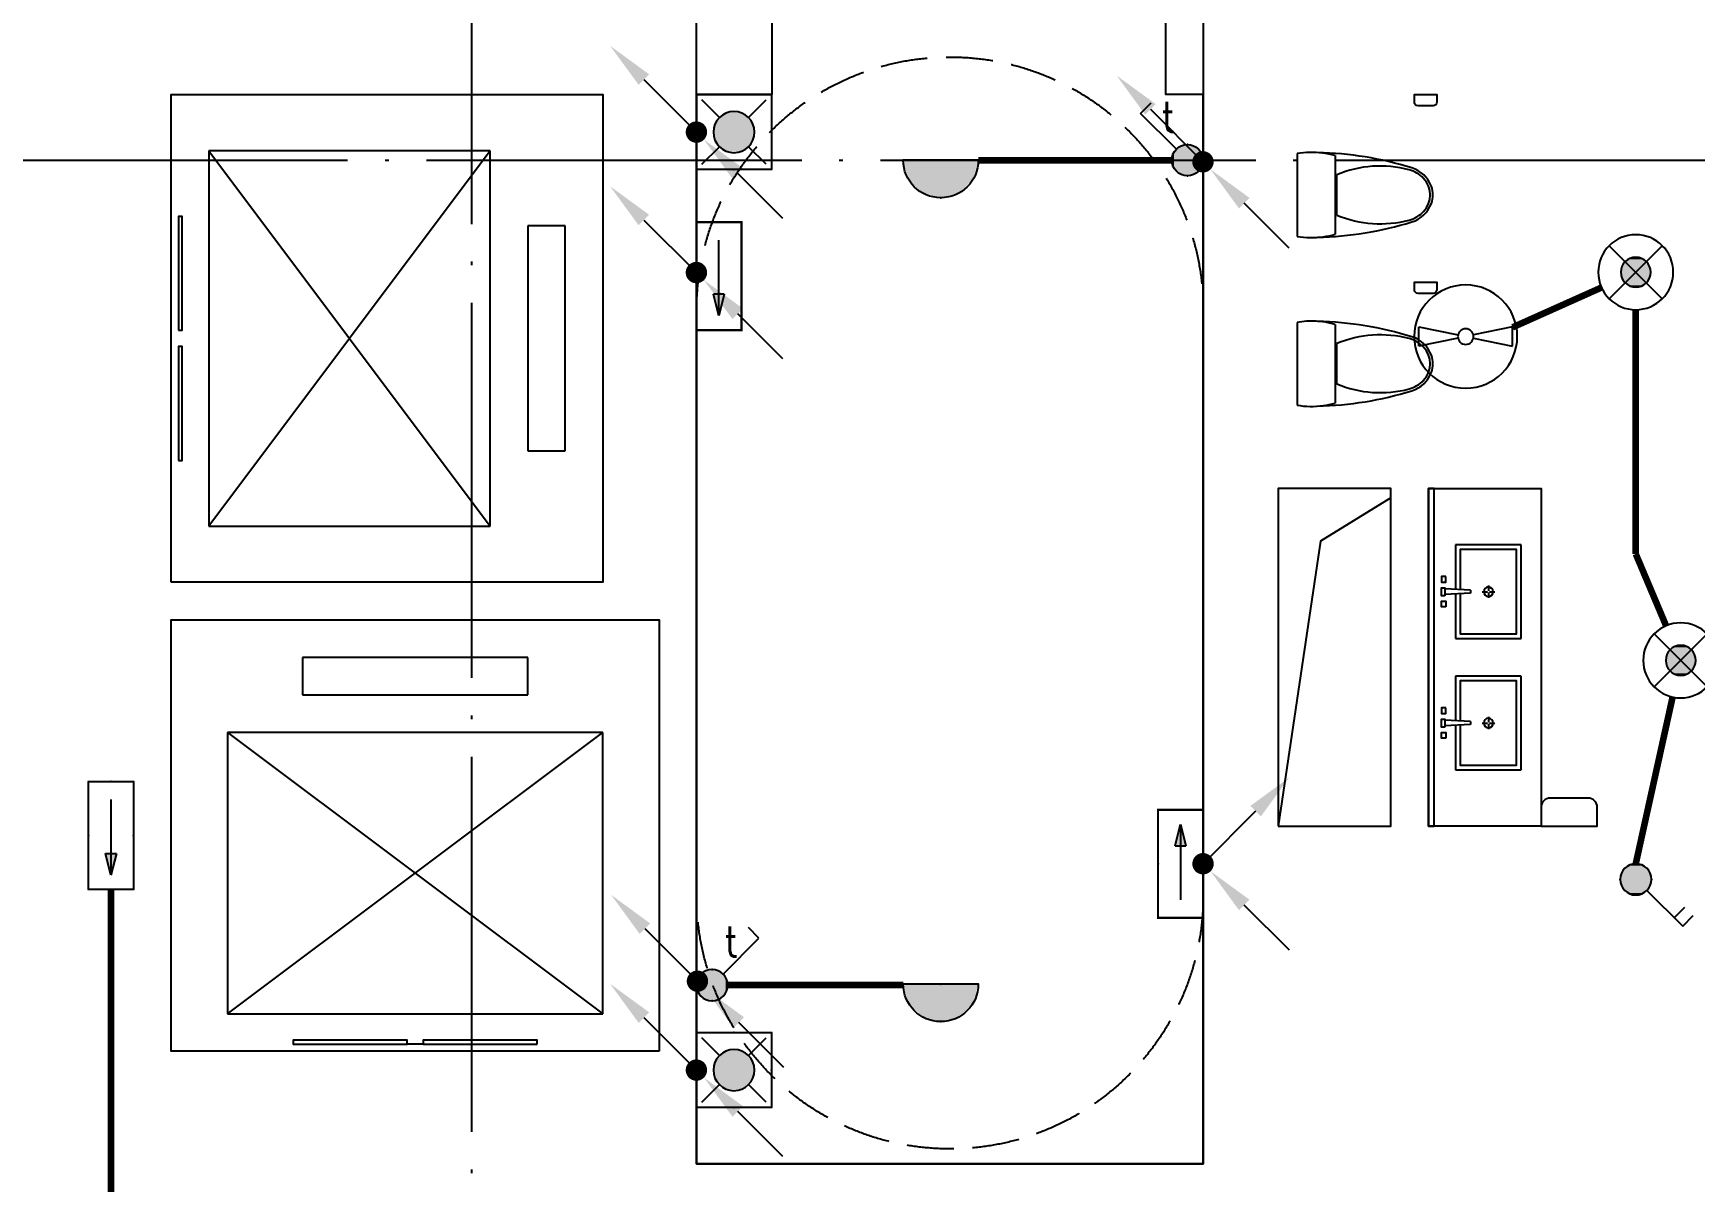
# Model space of a CAD drawing. Extents: x -2209072 to 495824, y -92434 to 572724.
# Drawn here: x 119904 to 128759, y 231577 to 237700 of the extents above; entities that cross this region are included whole.
import ezdxf
from ezdxf.enums import TextEntityAlignment as Align
from ezdxf.xclip import XClip

# ---------------------------------------------------------------- set-up
doc = ezdxf.new("R2010")
doc.units = 0
doc.header["$LTSCALE"] = 1000
doc.header["$MEASUREMENT"] = 0
for name, pattern in [('DASH', [0.35, 0.25, -0.1]), ('X-104 6#7#平面$0$DOTE', [2.4200000000000004, 2, -0.2, 0.02, -0.2]), ('梯段6、7$0$DASH', [0.35, 0.25, -0.1])]:
    doc.linetypes.add(name, pattern=pattern)
doc.layers.get('0').update_dxf_attribs({"linetype": 'CONTINUOUS'})
doc.layers.get('Defpoints').update_dxf_attribs({"linetype": 'CONTINUOUS'})
for name, color, linetype in [('EQUIP-动力', 3, 'CONTINUOUS'), ('EQUIP-照明', 3, 'CONTINUOUS'), ('LWIRE', 4, 'CONTINUOUS'), ('TEL_TEXT', 3, 'CONTINUOUS'), ('WIRE-应急', 2, 'DASH'), ('WIRE-照明', 1, 'CONTINUOUS'), ('X-104 6#7#平面$0$A-E_电梯', 171, 'CONTINUOUS'), ('X-104 6#7#平面$0$A-I_卫-洁具', 241, 'CONTINUOUS'), ('X-104 6#7#平面$0$A-TECH_结构', 21, 'CONTINUOUS'), ('X-104 6#7#平面$0$A_AXIS-轴线', 36, 'X-104 6#7#平面$0$DOTE'), ('梯段6、7$0$A-E_楼梯', 171, 'CONTINUOUS')]:
    doc.layers.add(name, color=color, linetype=linetype)
doc.styles.add('_TEL_DIM', font='SIMPLEX', dxfattribs={"width": 0.8, "height": 3.5, "bigfont": 'HZTXT'})
doc.styles.get("Standard").update_dxf_attribs({"font": 'gbenor.shx', "bigfont": 'gbcbig.shx'})

# ---------------------------------------------------------------- blocks, each defined once
blk = doc.blocks.new('$equip$00001168')
blk.add_line((-0.5, 0), (0.5, 0))
blk.add_arc((0, 0), 0.5, 180, 0)
for p in [(-0.5, 0), (0, 0), (0.5, 0), (0, -0.5)]:
    blk.add_point(p)
for points in [[(0.4330127018911298, -0.25), (-0.4330127018911298, -0.25), (0.5, 0), (-0.5, 0)], [(0.25, -0.4330127018911298), (-0.25, -0.4330127018911298), (0.4330127018911298, -0.25), (-0.4330127018911298, -0.25)], [(0, -0.5), (0, -0.5), (0.25, -0.4330127018911298), (-0.25, -0.4330127018911298)]]:
    blk.add_solid(points)
at = {"flags": 9}
blk.add_attdef('A', (0, 0), '', height=2e-05, dxfattribs=at)
blk = doc.blocks.new('$equip$00001822')
for p, q in [((0.1473139127483591, 0.3556472460822988), (0.625, 0.8333333333339397)), ((0.625, 0.8333333333339397), (0.7664213562384248, 0.6919119770955149))]:
    blk.add_line(p, q)
blk.add_circle((0, 0.2083333333339397), 0.2083333333334168)
for p in [(0, 0.4166666666660603), (-0.2083333333357587, 0.2083333333339397), (-0.01544940226449398, 0.0005736313996749232), (0.2083333333357587, 0.2083333333339397)]:
    blk.add_point(p)
for points in [[(-0.1804219591213041, 0.312500000001819), (0.1804219591213041, 0.312500000001819), (-0.2083333333284827, 0.2083333333339397), (0.2083333333284827, 0.2083333333339397)], [(-0.1041666666715173, 0.3887552924552438), (0.1041666666715173, 0.3887552924552438), (-0.1804219591213041, 0.312500000001819), (0.1804219591213041, 0.312500000001819)], [(0, 0.4166666666660603), (0, 0.4166666666660603), (-0.1041666666715173, 0.3887552924552438), (0.1041666666715173, 0.3887552924552438)], [(-0.1804219591213041, 0.1041666666660603), (0.1804219591213041, 0.1041666666660603), (-0.2083333333284827, 0.2083333333339397), (0.2083333333284827, 0.2083333333339397)], [(-0.1041666666715173, 0.02791137421263556), (0.1041666666715173, 0.02791137421263556), (-0.1804219591213041, 0.1041666666660603), (0.1804219591213041, 0.1041666666660603)], [(0, 1.818989403545856e-12), (0, 1.818989403545856e-12), (-0.1041666666715173, 0.02791137421263556), (0.1041666666715173, 0.02791137421263556)]]:
    blk.add_solid(points)
at = {"color": 7, "style": '_TEL_DIM'}
blk.add_attdef('$TEXT$', text='', height=0.4, dxfattribs=at).set_placement((0.5805799275694881, 0.4645799965601327), align=Align.MIDDLE_CENTER)
at = {"color": 7, "style": '_TEL_DIM', "flags": 1}
blk.add_attdef('A', text='', height=2e-05, dxfattribs=at).set_placement((0, 0), align=Align.MIDDLE_CENTER)
blk = doc.blocks.new('$TelecSys$00000081')
for p, q in [((0.1041666666678793, 0.1041666666660603), (0.1041666666678793, 0.1041666666660603)), ((-0.1041666666678793, -0.1041666666660603), (-0.1041666666678793, -0.1041666666660603)), ((-1.150000000001455, -1.149999999999636), (-0.5499999999992724, -0.5499999999992724))]:
    blk.add_line(p, q)
at = {"const_width": 0.1425}
blk.add_lwpolyline([(0.07125000000087311, 0, 1), (-0.07125000000087311, 0, 1)], format="xyb", close=True, dxfattribs=at)
blk.add_solid([(-0.6199999999989814, -0.4799999999995634), (-0.4799999999995634, -0.6200000000008004), (-0.09999999999854481, -0.1000000000003638)])
at = {"width": 0.8, "flags": 9}
blk.add_attdef('A', (0, 0), '', height=2e-05, rotation=180, dxfattribs=at)
blk = doc.blocks.new('$TelecSys$00000079')
for p, q in [((0.7000000000007276, 0.7000000000007276), (0, 0)), ((0.1041666666678793, 0.1041666666660603), (0.1041666666678793, 0.1041666666660603)), ((-0.1041666666678793, -0.1041666666660603), (-0.1041666666678793, -0.1041666666660603))]:
    blk.add_line(p, q)
at = {"const_width": 0.1425}
blk.add_lwpolyline([(-0.07125000000087311, 0, 1), (0.07125000000087311, 0, 1)], format="xyb", close=True, dxfattribs=at)
blk.add_solid([(0.6300000000010186, 0.7700000000004366), (0.7700000000004366, 0.6299999999991996), (1.150000000001455, 1.149999999999636)])
at = {"width": 0.8, "flags": 9}
blk.add_attdef('A', (0, 0), '', height=2e-05, dxfattribs=at)
blk = doc.blocks.new('$equip$00002604')
blk.add_hatch(color=256).paths.add_polyline_path([(0.2745181131831487, 0.5000125000005937, 1), (-0.2744993631858961, 0.5000125000005937, 1)])
for p, q in [((-0.4285620535811177, 0.9285839285730617), (-0.1940976152691292, 0.6941194902610732)), ((0.1941163652627438, 0.6941194902683492), (0.4285808035638183, 0.9285839285730617)), ((-0.4285620535811177, 0.07144107142812572), (-0.1940976152691292, 0.3059055097401142)), ((0.1941163652627438, 0.3059055097328383), (0.4285808035638183, 0.07144107142812572))]:
    blk.add_line(p, q)
at = {"const_width": 0.02}
blk.add_lwpolyline([(-0.4999906250013737, 1.000012500000594), (-0.4999906250013737, 1.250000059371814e-05), (0.5000093749986263, 1.250000059371814e-05), (0.5000093749986263, 1.000012500000594), (-0.4999906250013737, 1.000012500000594), (-0.4999906250013737, 1.250000059371814e-05)], dxfattribs=at)
blk.add_lwpolyline([(-0.4999906250013737, 1.000012500000594), (-0.4999906250013737, 1.250000059371814e-05), (0.5000093749986263, 1.250000059371814e-05), (0.5000093749986263, 1.000012500000594)], close=True)
blk.add_circle((9.374998626299202e-06, 0.5000125000005937), 0.2745087381843628)
for p in [(9.374998626299202e-06, 1.000012500000594), (-0.4999906250013737, 0.5000125000005937), (0.5000093749986263, 0.5000125000005937), (0, 0)]:
    blk.add_point(p)
at = {"color": 7, "style": '_TEL_DIM', "flags": 1}
blk.add_attdef('A', text='', height=2.5e-05, dxfattribs=at).set_placement((0, 0), align=Align.MIDDLE_CENTER)
blk = doc.blocks.new('$equip_U$00000292(HT0843)')
for p in [(9.374998626299202e-06, 1.000012500000594), (-0.4999906250013737, 0.5000125000005937), (0.5000093749986263, 0.5000125000005937)]:
    blk.add_point(p)
blk.add_blockref('$equip$00002604', (0, 0))
at = {"color": 7, "style": '_TEL_DIM', "flags": 1}
for tag in ['REMARK', 'A']:
    blk.add_attdef(tag, text='', height=2.5e-05, dxfattribs=at).set_placement((0, 0), align=Align.MIDDLE_CENTER)
blk = doc.blocks.new('$equip$00001149')
for p, q in [((-0.353553390592424, 0.353553390592424), (0.353553390592424, -0.353553390592424)), ((0.353553390592424, 0.353553390592424), (-0.353553390592424, -0.353553390592424))]:
    blk.add_line(p, q)
for radius in [0.5, 0.2]:
    blk.add_circle((0, 0), radius)
for points in [[(-0.1732050807586347, 0.09999999999854481), (0.1732050807586347, 0.09999999999854481), (-0.2000000000007276, 0), (0.2000000000007276, 0)], [(-0.1732050807586347, -0.09999999999854481), (0.1732050807586347, -0.09999999999854481), (-0.2000000000007276, 0), (0.2000000000007276, 0)], [(-0.09999999999854481, 0.1732050807586347), (0.09999999999854481, 0.1732050807586347), (-0.1732050807586347, 0.09999999999854481), (0.1732050807586347, 0.09999999999854481)], [(0, 0.2000000000007276), (0, 0.2000000000007276), (-0.09999999999854481, 0.1732050807586347), (0.09999999999854481, 0.1732050807586347)], [(-0.09999999999854481, -0.1732050807586347), (0.09999999999854481, -0.1732050807586347), (-0.1732050807586347, -0.09999999999854481), (0.1732050807586347, -0.09999999999854481)], [(0, -0.2000000000007276), (0, -0.2000000000007276), (-0.09999999999854481, -0.1732050807586347), (0.09999999999854481, -0.1732050807586347)]]:
    blk.add_solid(points)
at = {"flags": 9}
blk.add_attdef('A', (0, 0), '', height=2e-05, dxfattribs=at)
blk = doc.blocks.new('$equip$00001304')
for p, q in [((-0.625, -0.1302083333357587), (-0.625, 0.1302083333357587)), ((-0.625, 0.1302083333357587), (-0.1019771270548517, 0.02124523480597418)), ((0.625, 0.1302083333357587), (0.1019771270548517, 0.02124523480597418)), ((0.625, -0.1302083333357587), (0.625, 0.1302083333357587)), ((-0.1019771270548517, -0.02124523480597418), (-0.625, -0.1302083333357587)), ((0.1019771270548517, -0.02124523480597418), (0.625, -0.1302083333357587))]:
    blk.add_line(p, q)
for radius in [0.6875, 0.1041666666666797]:
    blk.add_circle((0, 0), radius)
at = {"flags": 9}
blk.add_attdef('A', (0, 0), '', height=2e-05, dxfattribs=at)
blk = doc.blocks.new('$equip$00001963')
for p, q in [((0.1473139127447212, 0.3556472460822988), (0.624999999996362, 0.8333333333339397)), ((0.5118629150056222, 0.7201962483431998), (0.653284271244047, 0.578774892108413)), ((0.624999999996362, 0.8333333333339397), (0.7664213562347868, 0.6919119770955149))]:
    blk.add_line(p, q)
blk.add_circle((-3.637978807091713e-12, 0.2083333333339397), 0.2083333333334168)
for p in [(0, 0.4166666666660603), (-0.2083333333393966, 0.2083333333375776), (0, 0), (0.2083333333284827, 0.2083333333375776)]:
    blk.add_point(p)
for points in [[(-0.1804219591249421, 0.312500000001819), (0.1804219591176661, 0.312500000001819), (-0.2083333333357587, 0.2083333333339397), (0.2083333333284827, 0.2083333333339397)], [(-0.1041666666715173, 0.3887552924552438), (0.1041666666642413, 0.3887552924552438), (-0.1804219591249421, 0.312500000001819), (0.1804219591176661, 0.312500000001819)], [(-3.637978807091713e-12, 0.4166666666660603), (-3.637978807091713e-12, 0.4166666666660603), (-0.1041666666715173, 0.3887552924552438), (0.1041666666642413, 0.3887552924552438)], [(-0.1804219591249421, 0.1041666666660603), (0.1804219591176661, 0.1041666666660603), (-0.2083333333357587, 0.2083333333339397), (0.2083333333284827, 0.2083333333339397)], [(-0.1041666666715173, 0.02791137421263556), (0.1041666666642413, 0.02791137421263556), (-0.1804219591249421, 0.1041666666660603), (0.1804219591176661, 0.1041666666660603)], [(-3.637978807091713e-12, 1.818989403545856e-12), (-3.637978807091713e-12, 1.818989403545856e-12), (-0.1041666666715173, 0.02791137421263556), (0.1041666666642413, 0.02791137421263556)]]:
    blk.add_solid(points)
at = {"layer": 'TEL_TEXT', "style": '_TEL_DIM', "flags": 1}
blk.add_attdef('A', text='', height=2e-05, dxfattribs=at).set_placement((0, 0), align=Align.MIDDLE_CENTER)
blk = doc.blocks.new('$equip$00002541')
blk.add_hatch(color=256).paths.add_polyline_path([(-0.2400000000016007, 0.3719999999993888), (-0.5280000000020664, 0.2999999999992724), (-0.2400000000016007, 0.227999999999156)])
for p, q in [((-0.7199999999975262, 0.5999999999949068), (-0.7199999999975262, 0)), ((0.7199999999975262, 0.5999999999949068), (-0.7199999999975262, 0.5999999999949068)), ((0.7199999999975262, 0), (0.7199999999975262, 0.5999999999949068)), ((-0.2400000000016007, 0.3719999999993888), (-0.5280000000020664, 0.2999999999992724)), ((-0.5280000000020664, 0.2999999999992724), (-0.2400000000016007, 0.227999999999156)), ((-0.2400000000016007, 0.3719999999993888), (-0.2400000000016007, 0.227999999999156)), ((-0.7199999999975262, 0), (0.7199999999975262, 0))]:
    blk.add_line(p, q)
at = {"color": 7}
blk.add_line((-0.4800000000032014, 0.2999999999992724), (0.4800000000032014, 0.2999999999992724), dxfattribs=at)
at = {"const_width": 0.03}
blk.add_lwpolyline([(-0.7199999999975262, 0.5999999999949068), (-0.7199999999975262, 0), (0.7199999999975262, 0), (0.7199999999975262, 0.5999999999949068), (-0.7199999999975262, 0.5999999999949068), (-0.7199999999975262, 0)], dxfattribs=at)
for p in [(0, 0.5999999999949068), (-0.7199999999975262, 0.2999999999956344), (0.7199999999975262, 0.2999999999956344), (0, 0)]:
    blk.add_point(p)
at = {"color": 7, "style": '_TEL_DIM', "flags": 1}
blk.add_attdef('A', text='', height=2e-05, dxfattribs=at).set_placement((0, 0), align=Align.MIDDLE_CENTER)
blk = doc.blocks.new('$equip$00002540')
blk.add_hatch(color=256).paths.add_polyline_path([(0.2400000000016007, 0.3720000000030268), (0.2400000000016007, 0.2280000000064319), (0.5280000000020664, 0.3000000000029104)])
for p, q in [((-0.7199999999975262, 0.6000000000058208), (-0.7199999999975262, 0)), ((0.7199999999975262, 0.6000000000058208), (-0.7199999999975262, 0.6000000000058208)), ((0.7199999999975262, 0), (0.7199999999975262, 0.6000000000058208)), ((0.2400000000016007, 0.3720000000030268), (0.2400000000016007, 0.2280000000064319)), ((0.5280000000020664, 0.3000000000029104), (0.2400000000016007, 0.3720000000030268)), ((0.2400000000016007, 0.2280000000064319), (0.5280000000020664, 0.3000000000029104)), ((-0.7199999999975262, 0), (0.7199999999975262, 0))]:
    blk.add_line(p, q)
at = {"color": 7}
blk.add_line((-0.4800000000032014, 0.3000000000029104), (0.4800000000032014, 0.3000000000029104), dxfattribs=at)
at = {"const_width": 0.02}
blk.add_lwpolyline([(-0.7199999999975262, 0.6000000000058208), (-0.7199999999975262, 0), (0.7199999999975262, 0), (0.7199999999975262, 0.6000000000058208), (-0.7199999999975262, 0.6000000000058208), (-0.7199999999975262, 0)], dxfattribs=at)
for p in [(0, 0.6000000000058208), (-0.7199999999975262, 0.3000000000029104), (0.7199999999975262, 0.3000000000029104), (0, 0)]:
    blk.add_point(p)
at = {"color": 7, "style": '_TEL_DIM', "flags": 1}
blk.add_attdef('A', text='', height=2e-05, dxfattribs=at).set_placement((0, 0), align=Align.MIDDLE_CENTER)
blk = doc.blocks.new('*U1303')
at = {"layer": 'X-104 6#7#平面$0$A_AXIS-轴线'}
blk.add_line((25199.99999999995, 25699.99999999949), (25200.00000000001, -6500.000000000378), dxfattribs=at)
blk.add_lwpolyline([(-6499.999999999946, 19199.99999999949), (53815.35002683864, 19199.99999999906)], dxfattribs=at)
blk = doc.blocks.new('X-104 6#7#平面$0$fdsgfh')
at = {"layer": 'X-104 6#7#平面$0$A-TECH_结构'}
blk.add_lwpolyline([(-35400.00002752803, 20781.37127857178), (-35400.00002026287, 19550.0000058185), (-35600.00023860842, 19550.0000058185), (-35600.00023860842, 13649.99935673826), (-32900.0001646832, 13649.99940193346), (-32900.00016927271, 19950.00000067084), (-32900.00016953597, 19949.99991118268), (-32900.00016953597, 20680.78127652977), (-23599.99924132579, 20306.58641033061), (-23599.9992413258, 19550.0002529778), (-23999.99926511067, 19550.0002529778), (-24000.00001166086, 13850.00039113988), (-21300.00000136349, 13850.00039113985), (-21300.00000136349, 19550.00000002646), (-21499.99986512325, 19550.00000002646), (-21499.99986515005, 20222.09082891591), (-14737.6465076186, 19950.0007582432), (699.9992417308968, 19950.00075824308), (699.9992417308968, -1349.995584246353), (-14200.00075826899, -1349.995584246266), (-14200.00075826899, -2649.999241764046), (-53799.99999999447, -2650.000758263806), (-53799.99999997873, 21521.71373454621), (-35400.00002752803, 20781.37127857178)], dxfattribs=at)
blk = doc.blocks.new('X-104 6#7#平面$0$drff')
at = {"layer": 'X-104 6#7#平面$0$A-TECH_结构'}
blk.add_lwpolyline([(-7199.999404448914, 4049.99991372216), (-6600.010113981742, 4049.99987700081), (-6600.010220340089, 5849.999853603949), (-7199.999510807262, 5849.9998903253)], close=True, dxfattribs=at)
blk.add_lwpolyline([(-6600.010222794066, 5799.994592221105), (-6975.943659593177, 5569.994628799614), (-7199.999404448914, 4049.99991372216)], dxfattribs=at)
blk = doc.blocks.new('A-电梯2623')
for p, q in [((-574.9999999895263, 1900.00000002848), (-574.9999999895263, 2100.00000002848)), ((-574.9999999895263, 2100.00000002848), (624.999999989519, 2100.000000027956)), ((624.999999989519, 2100.000000027956), (624.999999989519, 1900.000000028014)), ((624.999999989519, 1900.000000028014), (-574.9999999895263, 1900.00000002848)), ((-975.0000000027976, 200.0000000191685), (-975.000000002332, 1700.000000013753)), ((-975.000000002332, 1700.000000013753), (1025.000000002092, 1700.000000013055)), ((1025.000000002092, 1700.000000013055), (-975.0000000027976, 200.0000000191685)), ((1025.00000000151, 200.00000001847), (-975.000000002332, 1700.000000013753)), ((1025.000000002092, 1700.000000013055), (1025.00000000151, 200.00000001847)), ((1025.00000000151, 200.00000001847), (-975.0000000027976, 200.0000000191685))]:
    blk.add_line(p, q)
for points in [[(-1275, 0), (1324.999999999998, 0), (1325, 2299.999999999998), (-1275, 2299.999999999998)], [(-625.0000000000091, 38.08112883746435), (-625.0000000000091, 58.97966308710966), (-18.33333333334485, 58.97966308710966), (-18.33333333334485, 38.08112883746435)], [(68.33333333205337, 38.08112883718422), (68.33333333205337, 58.97966308682953), (674.9999999999982, 58.97966308682953), (674.9999999999982, 38.08112883718422)]]:
    blk.add_lwpolyline(points, close=True)
blk = doc.blocks.new('X-104 6#7#平面$0$hgfasg')
for p, q in [((-209.53125, 202.5), (209.53125, 202.5)), ((107.6506163835293, 211.7636099999945), (-107.650638883526, 211.7636099999945)), ((-220.78125, 0), (220.78125, 0))]:
    blk.add_line(p, q)
blk.add_lwpolyline([(-209.53125, 202.5), (-220.9312574999931, 151.5815775000083), (-226.3893074999942, 102.226364999995), (-226.3893074999942, 50.1765075000003), (-220.78125, 0)])
for centre, radius, start, end in [((12.18639293921296, 562.4982811024092), 163.5812782416205, 110.4523908064364, 162.7522599272803), ((-1.124999835155904e-05, 580.3665348804789), 128.7061108459815, 46.85426460163555, 133.1457353983645), ((0, 595.1750179040682), 128.7061108459815, 69.54760919356356, 110.4523908064364), ((-12.18639293921296, 562.4982811024092), 163.5812782416205, 17.24774007271973, 69.54760919356356), ((23.26483596065373, 555.5449209055951), 162.7261878014058, 133.1457353983645, 165.2214349415254), ((-23.26485846065043, 555.5449209055951), 162.7261878014058, 14.77856505847465, 46.85426460163555), ((1596.893304158017, 70.5022373952088), 1822.905267548176, 162.7522599272803, 178.7776319832778), ((448.2021256943117, 443.44170022248), 602.2018211347165, 165.2214349415254, 202.6262561226716), ((-448.2021481943084, 443.44170022248), 602.2018211347165, 337.3737438773284, 14.77856505847465), ((-1596.893304158017, 70.5022373952088), 1822.905267548176, 1.222368016722242, 17.24774007271973), ((-236.25, 76.1718824999989), 463.3354349999999, 7.739946000358616, 15.82198200030497), ((-236.25, 76.1718824999989), 463.3354349999999, 350.5376780003206, 7.739946000358616)]:
    blk.add_arc(centre, radius, start, end)
blk = doc.blocks.new('X-104 6#7#平面$0$jhat')
for p, q in [((-395, -250.0000000000582), (-395, 249.9999999999418)), ((-395, 249.9999999999418), (-44.99999999994179, 249.9999999999418)), ((-44.99999999994179, 249.9999999999418), (-44.99999999994179, 11.73657725605881)), ((-219.9999999999418, 32.25599999987753), (-219.9999999999418, 5.03999999986263)), ((-124.8214514199644, 8.000000000058208), (11.68149024352897, 14.3899337601033)), ((-124.8214514199644, 7.999999999941792), (-124.8214514199644, -8.000000000058208)), ((11.68149024352897, 14.3899337601033), (11.68149024352897, -14.3899337601033)), ((-225.0399999999208, -1.164153218269348e-10), (-253.7679999999236, -1.164153218269348e-10)), ((-219.9999999999418, -5.040000000095461), (-219.9999999999418, -32.76000000012573)), ((-186.7359999999171, -1.164153218269348e-10), (-214.9599999999045, -1.164153218269348e-10)), ((-124.8214514199644, -8.000000000058208), (11.68149024352897, -14.3899337601033)), ((-44.99999999994179, -12.38077738613356), (-44.99999999994179, -250.0000000000582)), ((-44.99999999994179, -250.0000000000582), (-395, -250.0000000000582))]:
    blk.add_line(p, q)
at = {"color": 8}
blk.add_lwpolyline([(-69.99999999994179, -11.06304409715813), (-69.99999999994179, -225.0000000000582), (-370, -225.0000000000582), (-370, 224.9999999999418), (-69.99999999994179, 224.9999999999418), (-69.99999999994179, 10.56628493819153)], dxfattribs=at)
at = {"ltscale": 1000, "const_width": 0.8399999999999999}
blk.add_lwpolyline([(-219.5799999999581, 0.1399999998975545, 0.9999999999999999), (-220.4199999999255, 0.1399999998975545, 0.9999999999999999)], format="xyb", close=True, dxfattribs=at)
for points in [[(7.191454842337407, 81.35012003820157), (30, 81.35012003820157), (30, 51.35012003820157), (7.191454842337407, 51.35012003820157)], [(11.68149024352897, -21.35012003820157), (30, -21.35012003820157), (30, 21.35012003820157), (11.68149024352897, 21.35012003820157)], [(7.191454842337407, -81.35012003820157), (30, -81.35012003820157), (30, -51.35012003820157), (7.191454842337407, -51.35012003820157)]]:
    blk.add_lwpolyline(points, close=True)
blk.add_circle((-219.9999999999418, -1.164153218269348e-10), 25.2)
blk = doc.blocks.new('X-104 6#7#平面$0$fgdgfhgh')
blk.add_line((24943.33340578318, 14488.08116641897), (24856.66673911779, 14488.08116641873))
at = {"layer": 'X-104 6#7#平面$0$A-I_卫-洁具'}
for points in [[(30325.0003620827, 19489.99148120044), (30245.0003620827, 19489.99148120044, -0.414213562373095), (30225.0003620827, 19509.99148120044), (30225.0003620827, 19549.99148120044), (30345.0003620827, 19549.99148120044), (30345.0003620827, 19509.99148120044, -0.414213562373095)], [(30325.00035171266, 18490.00096102903), (30245.00035171266, 18490.00096102903, -0.414213562373095), (30225.00035171266, 18510.00096102903), (30225.00035171266, 18550.00096102903), (30345.00035171266, 18550.00096102903), (30345.00035171266, 18510.00096102903, -0.414213562373095)], [(31150.00005132626, 15800.00073950615), (30950.00005132626, 15800.00073950615, 0.414213562373095), (30900.00005132626, 15750.00073950615), (30900.00005132626, 15650.00073950615), (31200.00005132626, 15650.00073950615), (31200.00005132626, 15750.00073950615, 0.414213562373095)]]:
    blk.add_lwpolyline(points, format="xyb", close=True, dxfattribs=at)
at = {"layer": 'X-104 6#7#平面$0$A-I_卫-洁具', "ltscale": 0.1}
blk.add_lwpolyline([(30299.98940967224, 15650.00363189704), (30299.98933579877, 17450.00360374385), (30899.98933579889, 17450.00360374374), (30899.98940967218, 15650.00363189704)], close=True, dxfattribs=at)
at = {"layer": 'X-104 6#7#平面$0$A-I_卫-洁具'}
blk.add_lwpolyline([(30299.99931416287, 17450.00080984796), (30300.00005599645, 15650.00048717239), (30330.00005599645, 15650.00048717239), (30330.0000559968, 17450.00087748794), (30299.99931416287, 17450.00087787909)], dxfattribs=at)
at = {"layer": 'X-104 6#7#平面$0$A-E_电梯', "extrusion": (0, 0, -1), "zscale": -1, "rotation": 90}
blk.add_blockref('A-电梯2623', (-23600.000072451, 18225.00003739772), dxfattribs=at)
at = {"layer": 'X-104 6#7#平面$0$A-E_电梯', "extrusion": (0, 0, -1), "zscale": -1}
blk.add_blockref('A-电梯2623', (-24925.00007244984, 14450.00003758154), dxfattribs=at)
at = {"layer": 'X-104 6#7#平面$0$A-I_卫-洁具', "ltscale": 0.1, "rotation": 270}
for p in [(29600.00007263839, 19015.00096102932), (29600.00007263839, 18115.00096102932)]:
    blk.add_blockref('X-104 6#7#平面$0$hgfasg', p, dxfattribs=at)
at = {"layer": 'X-104 6#7#平面$0$A-I_卫-洁具', "ltscale": 0.1, "extrusion": (0, 0, -1), "zscale": -1}
for p in [(-30399.9895107676, 16900.00361782033), (-30399.98951076742, 16200.00361782033)]:
    blk.add_blockref('X-104 6#7#平面$0$jhat', p, dxfattribs=at)
blk = doc.blocks.new('梯段6、7')
at = {"color": 8, "linetype": '梯段6、7$0$DASH'}
for centre, radius, start, end in [((49800.00311367554, 3400.000000096537), 1350.000000000002, 0, 180), ((49800.00311367547, -6699.999999936466), 1350.000000000002, 0, 180), ((49800.00311367059, -9819.999999936525), 1350.000000000002, 180, 0), ((49800.00311368037, -16500.0036340596), 1350.000000000002, 0, 180), ((49800.00311366576, -19819.99999996959), 1350, 180, 0), ((20965.47970799168, -27260.00000000224), 1649.999999999774, 0, 180), ((49800.00311367547, -27020.00000000259), 1350.000000000002, 0, 180), ((20965.47970799194, -29600.00000000259), 1649.999999999774, 180, 0), ((49800.00311363724, -29879.99050598426), 1350.000000000002, 180, 0), ((49800.00311368033, -57378.12996616081), 1350.000000000002, 0, 180), ((20965.47970799173, -58198.12996616081), 1649.999999999778, 0, 180), ((49800.00311367551, -59458.12996616078), 1350.000000000002, 180, 0), ((20965.47970799188, -60358.12996616084), 1649.999999999774, 180, 0), ((49800.00311367546, -67528.12996619378), 1350.000000000002, 0, 180), ((20965.47970799168, -68018.12996619346), 1649.999999999774, 0, 180), ((49800.00311367064, -70128.1263565169), 1350.000000000002, 180, 0), ((20965.47970799194, -70358.12996619387), 1649.999999999774, 180, 0), ((49800.00311368039, -79978.12996622684), 1350.000000000002, 180, 0)]:
    blk.add_arc(centre, radius, start, end, dxfattribs=at)
at = {"layer": 'Defpoints'}
for points in [[(44800.0010378748, 6850.000000096596), (54800.00103786729, 6850.000000096537), (54800.00103786727, -3149.999999936525), (44800.00103787478, -3149.999999936525)], [(51150.00311368064, 4950.000000096508), (48450.0031136757, 4950.000000096596), (48450.00311367573, -1149.999999903375), (51150.00311368058, -1149.999999903463)], [(44800.00103787472, -3149.999999936583), (54800.00103786722, -3149.999999936525), (54800.00103786726, -13149.99999996959), (44800.00103787472, -13149.99999996953)], [(51150.00311368032, -5149.999999936583), (48450.00311367546, -5149.999999936525), (48450.00311367548, -11249.99999993655), (51150.00311368036, -11249.99999993652)], [(44800.00103787472, -13149.99999996953), (54800.00103786726, -13149.99999996959), (54800.00103786726, -23150.00000000259), (44800.00103787474, -23150.00000000259)], [(51150.00311367546, -15149.99999996956), (48450.00311367059, -15149.99999996956), (48450.00311367061, -21249.99999996959), (51150.00311367546, -21249.99999996959)], [(15665.47763219092, -23150.00000000268), (25665.47763218347, -23150.00000000265), (25665.47763218347, -33150.00000003559), (15665.47763219092, -33150.00000003568)], [(44800.00103787474, -23150.00000000259), (54800.00103786726, -23150.00000000259), (54800.00103786725, -33150.00000003568), (44800.00103787474, -33150.00000003565)], [(19315.47970798681, -24850.00000000265), (22615.47970799168, -24850.00000000265), (22615.47970799168, -31250.00000000268), (19315.47970798681, -31250.00000000259)], [(48450.00311367059, -25150.00000000265), (51150.00311367547, -25150.00000000259), (51150.00311367547, -31250.00000000256), (48450.00311367059, -31250.00000000265)], [(15665.47763219097, -53908.12996616078), (25665.47763218347, -53908.12996616078), (25665.47763218352, -63908.12996619384), (15665.47763219094, -63908.12996619381)], [(44800.00103787474, -53908.12996616081), (54800.00103786722, -53908.12996616078), (54800.00103786725, -63908.12996619381), (44800.00103787474, -63908.12996619381)], [(19315.4797079867, -55608.12996616084), (22615.47970799159, -55608.12996616084), (22615.47970799156, -62008.12996616084), (19315.4797079867, -62008.12996616078)], [(51150.00311368032, -55908.12996616081), (48450.00311367543, -55908.12996616081), (48450.00311367546, -62008.12996616078), (51150.00311368036, -62008.12996616084)], [(15665.47763219094, -63908.12996619381), (25665.47763218349, -63908.12996619381), (25665.47763218349, -73908.12996622684), (15665.47763219097, -73908.12996622687)], [(44800.00103787474, -63908.12996619381), (54800.00103786722, -63908.12996619381), (54800.00103786726, -73908.12996622684), (44800.00103787472, -73908.12996622684)], [(19315.4797079917, -65608.12996619387), (22615.47970799656, -65608.12996619387), (22615.47970799659, -72008.12996619387), (19315.47970799173, -72008.12996619387)], [(51150.00311368032, -65908.12996619381), (48450.00311367544, -65908.12996619387), (48450.00311367547, -72008.12996619384), (51150.00311368034, -72008.12996619384)], [(15665.477632191, -73908.12996622687), (25665.47763218349, -73908.12996622684), (25665.47763218352, -83908.1299662599), (15665.477632191, -83908.1299662599)], [(44800.00103787475, -73908.12996622687), (54800.00103786726, -73908.12996622684), (54800.00103786727, -83908.1299662599), (44800.00103787474, -83908.12996625988)], [(19315.47970798673, -75608.12996622693), (22615.47970799159, -75608.1299662269), (22615.47970799156, -82008.1299662269), (19315.47970798673, -82008.12996622693)], [(51150.00311368036, -75908.12996622687), (48450.00311367544, -75908.12996622684), (48450.00311367548, -82008.12996622684), (51150.00311368042, -82008.12996622684)]]:
    blk.add_lwpolyline(points, close=True, dxfattribs=at)
for points in [[(47328.13509098372, -61608.12996616078), (52127.8370705538, -61608.12996616078)], [(47328.13509098369, -71608.12996619378), (52127.83707055378, -71608.12996619378)], [(47328.13509098372, -81608.12996622687), (52127.83707055381, -81608.12996622678)]]:
    blk.add_lwpolyline(points, dxfattribs=at)
at = {"layer": '梯段6、7$0$A-E_楼梯'}
for p, q in [((49850.00311367544, -16499.99999996959), (49750.00311367054, -16499.99999996953)), ((49750.00311367055, -16699.99999996959), (49750.00311367054, -16499.99999996953)), ((49850.00311367547, -18516.5383014743), (49850.00311367544, -16499.99999996959)), ((49850.00311367544, -16499.99999996959), (51150.00311367548, -16499.99999996953)), ((49910.00311366803, -16699.99999996959), (49910.00311366802, -16499.99999996959)), ((49910.00311366802, -16499.99999996959), (51150.00311367548, -16499.99999996953)), ((51150.00311367546, -17892.53830147415), (51150.00311367547, -16699.99999996962)), ((49850.00311367544, -16759.99999996959), (51150.00311367548, -16759.99999996959)), ((49850.00311367547, -17019.99999996959), (51150.00311367548, -17019.99999996953)), ((49850.00311367546, -17279.99999996959), (51150.00311367546, -17279.99999996953)), ((49850.00311367548, -17539.99999996953), (51150.00311367546, -17539.99999996959)), ((49850.00311367548, -17799.99999996953), (51150.00311367547, -17799.99999996959)), ((50553.44414001248, -18178.8866088324), (51150.00311367548, -17892.53830147409)), ((49850.00311367548, -18059.99999996959), (50801.12457514326, -18059.99999996959)), ((50572.56100925029, -18280.63390858911), (51150.0031136755, -18003.46169846502)), ((51150.00311367546, -19819.99999996959), (51150.0031136755, -18003.46169846502)), ((50428.57100245611, -18349.74911185022), (50395.62278177442, -18174.38606236456)), ((50395.62278177442, -18174.38606236456), (50587.93096954554, -18362.43872390778)), ((50587.93096954554, -18362.43872390778), (50553.44414001248, -18178.8866088324)), ((49850.00311367548, -18516.53830147412), (50409.45413321827, -18248.00181209357)), ((49850.00311367546, -18319.99999996959), (50259.45790847656, -18319.99999996959)), ((50615.54831887432, -18259.9999999695), (51150.00311367544, -18259.99999996956)), ((49850.00311367547, -18627.46169846499), (50428.57100245611, -18349.74911185022)), ((50073.88165220765, -18519.99999996959), (51150.00311367547, -18519.99999996953)), ((49850.00311367548, -19819.99999996959), (49850.00311367547, -18627.46169846499)), ((49850.00311367547, -18779.99999996956), (51150.00311367548, -18779.9999999695)), ((49850.00311367544, -19039.99999996956), (51150.00311367546, -19039.99999996956)), ((49850.00311367547, -19299.9999999695), (51150.00311367546, -19299.99999996956)), ((49850.00311367547, -19559.99999996953), (51150.00311367546, -19559.99999996956)), ((49750.00311367058, -19819.99999996953), (49852.73716575759, -19819.99999996959)), ((49850.00311367548, -19819.99999996959), (51150.00311367546, -19819.99999996959)), ((49750.00311370398, -27020.00000000265), (49850.00311367061, -27020.00000000262)), ((65868.2518914072, -53274.68419681478), (106225.487226869, -53274.68419681478)), ((66772.08878844205, -53642.5220346525), (68592.08878844205, -54824.95446708499)), ((66706.71224821625, -53743.14960536809), (68845.65029137098, -55132.79230492283)), ((66838.5272855135, -56653.06257519309), (68977.46532866826, -55263.41987563836)), ((65909.85493770942, -56514.14365627419), (63784.49059929526, -56514.14365627422)), ((66542.08878844243, -56514.14365627422), (65909.85493770942, -56514.14365627419)), ((66572.08878844237, -56634.14365627416), (63784.49059929524, -56634.14365627419)), ((66542.08878844244, -56676.73623493291), (68845.650291371, -58173.33284546339)), ((66772.08878844205, -56683.06257519315), (68592.08878844205, -57865.49500762558)), ((66802.08878844243, -59524.68419681478), (64634.40468344954, -59524.68419681481)), ((66792.02932894987, -59524.68419681481), (106225.487226869, -59524.68419681478)), ((49690.00311367543, -78442.12996622684), (49690.00311367538, -77318.12996622623)), ((49690.00311367538, -77318.12996622623), (49910.00311367548, -77318.12996622623)), ((49750.00311367543, -78418.12996622687), (49750.0031136754, -77378.1299662262)), ((49750.0031136754, -77378.1299662262), (49850.00311367546, -77378.12996622626)), ((49850.00311367546, -77378.12996622626), (49850.0031136755, -80038.12996622667)), ((49910.00311367548, -77318.12996622623), (49910.00311367551, -80038.12996622667)), ((48450.0031136755, -80108.12996622684), (48450.0031136755, -80048.12996622681)), ((49910.00311367551, -80038.12996622667), (49850.0031136755, -80038.12996622667))]:
    blk.add_line(p, q, dxfattribs=at)
for points in [[(49690.00311363903, -19879.99999996962), (49910.00311363912, -19879.99999996976), (49910.00311366862, -16439.99999996953), (49690.00311366862, -16439.99999996962), (49690.00311363903, -19879.99999996962)], [(49690.00311370401, -29360.00000000262), (49690.00311370401, -26960.00000000262), (49910.00311370399, -26960.00000000265), (49910.00311370399, -29880.00000000265)], [(51150.00311363724, -29879.99050598429), (51150.00311367546, -29620.00000000262)], [(66542.08878844244, -53443.60311573357), (66542.08878844243, -53274.68419681478), (66153.67404060112, -53274.68419681475)], [(66542.08878844243, -53304.68419681478), (66542.08878844243, -53704.68419681481), (66342.08878844243, -53704.68419681475), (66342.08878844243, -53304.68419681478)], [(68882.08878844208, -54963.87338600389), (68882.08878844208, -54794.95446708493), (68622.08878844208, -54794.95446708496), (68622.08878844208, -54626.03554816605), (68362.08878844208, -54626.03554816605), (68362.08878844211, -54457.11662924709), (68102.0887884421, -54457.11662924706), (68102.08878844207, -54288.1977103283), (67842.08878844207, -54288.1977103283), (67842.0887884421, -54119.27879140934), (67582.08878844212, -54119.27879140931), (67582.08878844211, -53950.35987249037), (67322.0887884421, -53950.35987249043), (67322.0887884421, -53781.44095357147), (67062.08878844211, -53781.44095357147), (67062.08878844211, -53612.5220346525), (66802.08878844211, -53612.5220346525), (66802.08878844244, -53443.60311573357), (66542.08878844244, -53443.60311573357)], [(68852.08878844207, -54963.87338600389), (68852.08878844207, -54824.95446708496), (68592.08878844205, -54824.95446708499), (68592.08878844208, -54656.03554816602), (68332.0887884421, -54656.03554816602), (68332.08878844208, -54487.11662924715), (68072.08878844207, -54487.11662924712), (68072.0887884421, -54318.19771032827), (67812.08878844208, -54318.19771032827), (67812.08878844208, -54149.27879140939), (67552.0887884421, -54149.27879140936), (67552.0887884421, -53980.3598724904), (67292.08878844211, -53980.35987249037), (67292.08878844208, -53811.44095357152), (67032.08878844208, -53811.44095357152), (67032.08878844211, -53642.52203465253), (66772.08878844205, -53642.5220346525), (66772.08878844237, -53473.6031157336), (66542.08878844243, -53473.60311573363)], [(66802.08878844243, -56484.14365627419), (66802.08878844246, -56315.22473735522), (67062.08878844243, -56315.22473735525), (67062.08878844243, -56146.30581843632), (67322.08878844243, -56146.30581843635), (67322.08878844243, -55977.38689951738), (67582.08878844243, -55977.38689951738), (67582.08878844244, -55808.46798059859), (67842.08878844244, -55808.46798059857), (67842.08878844243, -55639.54906167966), (68102.08878844242, -55639.54906167966), (68102.0887884424, -55470.6301427607), (68362.08878844239, -55470.63014276072), (68362.0887884424, -55301.71122384179), (68622.08878844242, -55301.71122384173), (68622.0887884424, -55132.79230492286), (68882.0887884424, -55132.79230492288), (68882.08878844208, -54963.87338600389), (69142.08878844205, -54963.87338600389)], [(66832.08878844243, -56484.14365627419), (66832.08878844243, -56345.22473735528), (67092.08878844243, -56345.22473735528), (67092.08878844244, -56176.30581843635), (67352.08878844244, -56176.30581843635), (67352.08878844243, -56007.38689951741), (67612.08878844243, -56007.38689951741), (67612.0887884424, -55838.46798059862), (67872.08878844243, -55838.46798059862), (67872.08878844242, -55669.54906167963), (68132.08878844242, -55669.54906167963), (68132.0887884424, -55500.63014276072), (68392.0887884424, -55500.6301427607), (68392.0887884424, -55331.71122384176), (68652.08878844242, -55331.71122384176), (68652.08878844242, -55162.79230492283), (68912.08878844246, -55162.79230492286), (68912.08878844211, -54993.87338600386), (69142.08878844207, -54993.87338600386)], [(69112.08878844214, -54993.87338600389), (69112.08878844214, -55393.87338600386), (68912.08878844214, -55393.87338600386), (68912.08878844211, -54993.87338600386)], [(68882.0887884421, -58004.41392654451), (68882.08878844208, -57835.49500762558), (68622.08878844208, -57835.49500762558), (68622.08878844212, -57666.57608870658), (68362.0887884421, -57666.57608870664), (68362.0887884421, -57497.65716978774), (68102.08878844211, -57497.65716978774), (68102.08878844211, -57328.73825086886), (67842.08878844211, -57328.73825086886), (67842.08878844211, -57159.81933194998), (67582.0887884421, -57159.81933194996), (67582.08878844211, -56990.90041303099), (67322.08878844211, -56990.90041303099), (67322.0887884421, -56821.98149411209), (67062.08878844211, -56821.98149411211), (67062.08878844211, -56653.06257519312), (66802.08878844211, -56653.06257519309), (66802.08878844243, -56484.14365627419), (66542.08878844244, -56484.14365627422)], [(68852.08878844207, -58004.41392654454), (68852.08878844208, -57865.49500762555), (68592.08878844205, -57865.49500762558), (68592.08878844208, -57696.57608870661), (68332.0887884421, -57696.57608870658), (68332.08878844207, -57527.65716978771), (68072.08878844207, -57527.65716978771), (68072.08878844208, -57358.73825086889), (67812.08878844208, -57358.73825086886), (67812.0887884421, -57189.81933194996), (67552.08878844207, -57189.81933195001), (67552.08878844208, -57020.90041303102), (67292.08878844208, -57020.90041303105), (67292.08878844211, -56851.98149411209), (67032.08878844211, -56851.98149411209), (67032.08878844208, -56683.06257519312), (66772.08878844205, -56683.06257519315), (66772.08878844237, -56514.14365627425), (66542.08878844243, -56514.14365627422)], [(66772.08878844237, -56514.14365627468), (66772.08878844239, -56914.14365627471), (66572.08878844237, -56914.14365627468), (66572.08878844239, -56514.14365627465)], [(66802.08878844243, -59524.68419681478), (66802.08878844246, -59355.76527789584), (67062.08878844244, -59355.76527789584), (67062.08878844242, -59186.84635897691), (67322.08878844243, -59186.84635897694), (67322.08878844243, -59017.927440058), (67582.08878844243, -59017.927440058), (67582.08878844243, -58849.00852113913), (67842.08878844244, -58849.00852113916), (67842.08878844242, -58680.08960222028), (68102.08878844243, -58680.08960222028), (68102.0887884424, -58511.17068330129), (68362.0887884424, -58511.17068330132), (68362.08878844243, -58342.25176438238), (68622.08878844242, -58342.25176438235), (68622.08878844242, -58173.33284546345), (68882.08878844243, -58173.33284546342), (68882.0887884421, -58004.41392654451), (69142.08878844208, -58004.41392654451)]]:
    blk.add_lwpolyline(points, dxfattribs=at)
for p in [(66792.02932894988, -53443.60311573368), (66792.02932894985, -53612.52203465265), (66792.02932894988, -53781.44095357158), (66792.02932894988, -53950.35987249043), (66792.02932894987, -54119.27879140942), (66792.02932894987, -54288.1977103283), (66792.02932894988, -54457.1166292472), (66792.02932894985, -54626.03554816614), (66792.02932894985, -54794.9544670851), (66792.02932894985, -54963.87338600395), (66792.02932894987, -55132.79230492294), (66792.02932894987, -55301.71122384182), (66792.02932894988, -55470.63014276075), (66792.02932894985, -55639.54906167969), (66792.02932894987, -55808.46798059859), (66792.02932894987, -55977.3868995175), (66792.02932894987, -56146.30581843641), (66792.02932894987, -56315.22473735534), (66792.02932894988, -56484.14365627425), (66792.02932894987, -56653.06257519315), (66792.02932894985, -56821.98149411211), (66792.02932894987, -56990.90041303099), (66792.02932894988, -57159.8193319499), (66792.02932894985, -57328.73825086886), (66792.02932894987, -57497.65716978777), (66792.0293289499, -57666.57608870664), (66792.02932894985, -57835.49500762561), (66792.02932894985, -58004.41392654451), (66792.02932894985, -58173.33284546342), (66792.02932894987, -58342.25176438238), (66792.02932894985, -58511.17068330126), (66792.02932894988, -58680.08960222019), (66792.02932894985, -58849.00852113913), (66792.02932894987, -59017.92744005803), (66792.02932894985, -59186.84635897694), (66792.02932894984, -59355.7652778959)]:
    blk.add_point(p, dxfattribs=at)
blk = doc.blocks.new('X-104 6#7#平面')
blk.add_blockref('*U1303', (97040.0293607373, 217822.5484301931))
ref = blk.add_blockref('梯段6、7', (174590.032473041, 242922.5484224449), dxfattribs=dict(xscale=-1))
XClip(ref).set_block_clipping_path([(48450.003113670595, -11249.999999936525), (51150.003113675455, -5149.999999936525)])
at = {"layer": 'X-104 6#7#平面$0$A-TECH_结构'}
for name, p in [('X-104 6#7#平面$0$fdsgfh', (147440.029360729, 217822.5484301928)), ('X-104 6#7#平面$0$drff', (133740.0294085952, 229422.547781215)), ('X-104 6#7#平面$0$fgdgfhgh', (97040.0293607373, 217822.54843019))]:
    blk.add_blockref(name, p, dxfattribs=at)

msp = doc.modelspace()

# ---------------------------------------------------------------- linework, layer by layer
at = {"layer": 'WIRE-应急', "linetype": 'DASH', "const_width": 35}
msp.add_lwpolyline([(120318.8037243879, 233134.4396544576), (120318.8037243879, 229170.9551102842)], dxfattribs=at)
at = {"layer": 'WIRE-照明', "linetype": 'Continuous', "const_width": 35}
for points in [[(124941.1827751613, 237022.4326169322), (125972.1439083314, 237022.4326169322)], [(127788.6537957235, 236131.8342982645), (128262.4779858496, 236343.9309929578)], [(128445.0240087124, 236225.6435962512), (128445.0240087124, 234923.6745742637)], [(128445.0240087124, 234923.6745742637), (128606.781757211, 234540.7132685284)], [(128445.0236826266, 233272.4333510315), (128641.4423805917, 234161.1865859164)], [(124541.1799751565, 232625.4966442873), (123605.4751350583, 232625.4966442873)]]:
    msp.add_lwpolyline(points, dxfattribs=at)

# ---------------------------------------------------------------- block references
msp.add_blockref('X-104 6#7#平面', (0, 0))
at = {"layer": 'EQUIP-动力', "xscale": -400, "yscale": 400, "zscale": 400}
msp.add_blockref('$equip$00001304', (127538.6537957235, 236082.5828040994), dxfattribs=at)
at = {"layer": 'EQUIP-照明', "xscale": -400, "yscale": 400, "zscale": 400}
for name, p, rotation in [('$equip_U$00000292(HT0843)', (123438.8105749934, 237172.4288072692), 270), ('$equip$00002541', (123438.8043550093, 236405.0342323201), 270), ('$equip$00002540', (120438.8037243891, 233422.4396544567), 90), ('$equip$00002541', (126138.8037244883, 233272.4403676174), 90), ('$equip$00001963', (128445.0236826266, 233272.4333510315), 180), ('$equip_U$00000292(HT0843)', (123438.8106595061, 232172.4325405916), 270)]:
    msp.add_blockref(name, p, dxfattribs=dict(at, rotation=rotation))
at = {"layer": 'EQUIP-照明'}
ref = msp.add_blockref('$equip$00001822', (126138.8105749983, 237022.4326169322), dxfattribs=dict(at, xscale=400, yscale=400, zscale=400, rotation=90.00000000000001))
ref.add_attrib('$TEXT$', 't', dxfattribs={"layer": '0', "color": 7, "height": 160, "style": '_TEL_DIM'}).set_placement((125952.9785763743, 237254.66458796), align=Align.MIDDLE_CENTER)
at = {"layer": 'EQUIP-照明', "xscale": -400, "yscale": 400, "zscale": 400}
for name, p in [('$equip$00001168', (124741.1827751614, 237022.4326169322)), ('$equip$00001149', (128445.0240087124, 236425.6435962512)), ('$equip$00001149', (128684.601876659, 234356.4742145548)), ('$equip$00001168', (124741.1827751614, 232630.7418533891))]:
    msp.add_blockref(name, p, dxfattribs=at)
at = {"layer": 'EQUIP-照明'}
ref = msp.add_blockref('$equip$00001822', (123438.8084683918, 232625.4966442873), dxfattribs=dict(at, xscale=-400, yscale=400, zscale=400, rotation=270))
ref.add_attrib('$TEXT$', 't', dxfattribs={"layer": '0', "color": 7, "height": 160, "style": '_TEL_DIM'}).set_placement((123624.6404670159, 232857.7286153151), align=Align.MIDDLE_CENTER)
at = {"layer": 'LWIRE', "yscale": 400, "zscale": 400}
for name, p, xscale in [('$TelecSys$00000079', (123438.8105749934, 237172.4288072692), -400), ('$TelecSys$00000079', (126138.3686019946, 237013.8613377325), -400), ('$TelecSys$00000081', (123438.8105749934, 237172.4288072692), -400), ('$TelecSys$00000081', (126138.3686019946, 237013.8613377325), -400), ('$TelecSys$00000079', (123438.8111932323, 236423.7255985428), -400), ('$TelecSys$00000081', (123438.8111932323, 236423.7255985428), -400), ('$TelecSys$00000079', (126138.810546938, 233272.4335433034), 400), ('$TelecSys$00000081', (126138.810546938, 233272.4335433034), -400), ('$TelecSys$00000079', (123444.3907432347, 232646.3299776216), -400), ('$TelecSys$00000079', (123438.8105749934, 232172.4325405916), -400), ('$TelecSys$00000081', (123444.3907432347, 232646.3299776216), -400), ('$TelecSys$00000081', (123438.8105749934, 232172.4325405916), -400)]:
    msp.add_blockref(name, p, dxfattribs=dict(at, xscale=xscale))

doc.saveas('drawing.dxf')
